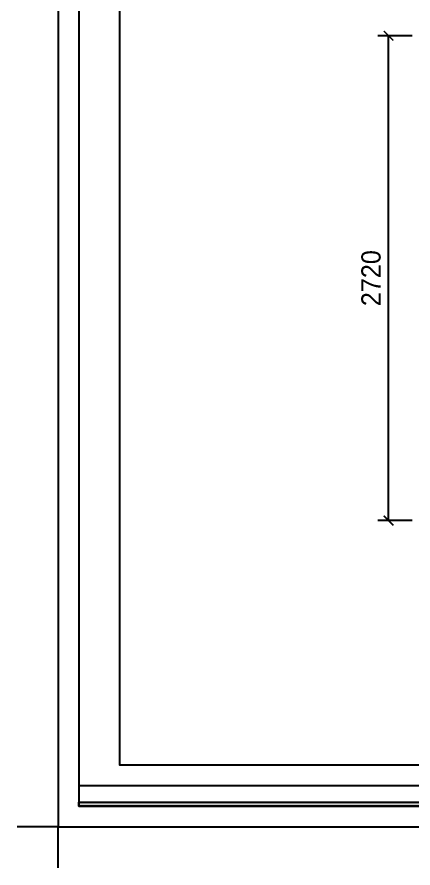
# Model space of a CAD drawing. Header units: millimetres. Extents: x 217202 to 745838, y -6815 to 171372.
# Drawn here: x 393861 to 396081, y 23686 to 28459 of the extents above; entities that cross this region are included whole.
import ezdxf
from ezdxf.enums import TextEntityAlignment as Align

# ---------------------------------------------------------------- set-up
doc = ezdxf.new("R2010")
doc.units = ezdxf.units.MM
doc.header["$PDMODE"] = 3
doc.layers.get('DEFPOINTS').update_dxf_attribs({"color": 248})
for name, color, linetype in [('FORM(YOURNAME)-1', 1, 'Continuous'), ('FORM(YOURNAME)-11', 1, 'Continuous'), ('TOILET-1', 6, 'Continuous')]:
    doc.layers.add(name, color=color, linetype=linetype)
doc.styles.add('YOURNAME', font='HY울릉도M.TTF')
doc.dimstyles.new('YOURNAME-60', dxfattribs={"dimscale": 60, "dimtxt": 1.8, "dimasz": 0.9, "dimexe": 1, "dimexo": 3, "dimgap": 0.7, "dimtad": 1, "dimdec": 0, "dimzin": 0, "dimdsep": 46, "dimtxsty": 'YOURNAME', "dimblk": 'ARCHTICK', "dimcen": 0, "dimclrd": 1, "dimclre": 1, "dimclrt": 7, "dimadec": 0, "dimazin": 0, "dimtfac": 1, "dimtdec": 0, "dimtix": 1, "dimtmove": 2, "dimatfit": 3, "dimldrblk": 'ARCHTICK', "dimfxl": 1, "dimtolj": 1, "dimtzin": 0, "dimarcsym": 0})

# ---------------------------------------------------------------- blocks, each defined once
blk = doc.blocks.new('FORM-ELEVATION')
at = {"layer": 'FORM(YOURNAME)-11'}
h = blk.add_hatch(color=256, dxfattribs=at)
h.dxf.hatch_style = 1
h.paths.add_polyline_path([(-10309, 35708), (71691, 35708), (71691, 35508), (-10309, 35508)])
h.paths.add_polyline_path([(-10309, -21492), (71691, -21492), (71691, -21692), (-10309, -21692)])
at = {"layer": 'DEFPOINTS', "color": 158}
blk.add_line((62481, -20692), (-10309, -20692), dxfattribs=at)
for points in [[(-10309, -21692), (71691, -21692), (71691, 35708), (-10309, 35708)], [(-8309, 33708), (61071, 33708), (61071, -19692), (-8309, -19692)]]:
    blk.add_lwpolyline(points, close=True, dxfattribs=at)
at = {"layer": 'DEFPOINTS', "color": 1}
blk.add_lwpolyline([(-11309, -24692), (-11309, -22692), (-13309, -22692)], dxfattribs=at)
at = {"layer": 'FORM(YOURNAME)-11', "color": 250}
blk.add_lwpolyline([(-11309, -22692), (72691, -22692), (72691, 36708), (-11309, 36708)], close=True, dxfattribs=at)
at = {"layer": 'FORM(YOURNAME)-11'}
blk.add_lwpolyline([(-10309, -21492), (71691, -21492), (71691, -21692), (-10309, -21692)], close=True, dxfattribs=at)
at = {"layer": 'FORM(YOURNAME)-11', "color": 3, "style": 'YOURNAME'}
for tag, height, p in [('1', 450, (71041, -1219)), ('2', 450, (71041, -1863)), ('3', 450, (71041, -3150)), ('4', 450, (71041, -5081)), ('5', 515, (71041, -7398)), ('6', 515, (71041, -9650)), ('7', 515, (71041, -11903)), ('8', 515, (71041, -14155)), ('9', 515, (71041, -16408)), ('10', 515, (66791, -18596)), ('11', 515, (71041, -18660)), ('12', 515, (66791, -20848)), ('13', 515, (71041, -20848))]:
    blk.add_attdef(tag, text='', height=height, dxfattribs=at).set_placement(p, align=Align.MIDDLE_RIGHT)
blk = doc.blocks.new('_ArchTick')
at = {"color": 0, "linetype": 'ByBlock', "const_width": 0.15}
blk.add_lwpolyline([(-0.5, -0.5), (0.5, 0.5)], dxfattribs=at)
blk = doc.blocks.new('*D399')
at = {"layer": 'DEFPOINTS', "color": 0, "transparency": 16777216}
for p in [(395944.5, 28354.1), (396256.6, 28354.1), (396256.6, 25634.1)]:
    blk.add_point(p, dxfattribs=at)
at = {"layer": 'TOILET-1', "color": 1, "lineweight": -2, "transparency": 16777216}
for p, q in [((396076.6, 28354.1), (395884.5, 28354.1)), ((395944.5, 25634.1), (395944.5, 28354.1)), ((396076.6, 25634.1), (395884.5, 25634.1))]:
    blk.add_line(p, q, dxfattribs=at)
at = {"layer": 'TOILET-1', "color": 1, "lineweight": -2, "transparency": 16777216, "xscale": 54, "yscale": 54, "zscale": 54}
for p, rotation in [((395944.5, 28354.1), 90), ((395944.5, 25634.1), 270)]:
    blk.add_blockref('_ArchTick', p, dxfattribs=dict(at, rotation=rotation))
at = {"layer": 'TOILET-1', "color": 7, "transparency": 16777216, "insert": (395846.3, 26994.1), "char_height": 108, "attachment_point": 5, "rotation": 90, "style": 'YOURNAME'}
blk.add_mtext('\\A1;2720', dxfattribs=at)

msp = doc.modelspace()

# ---------------------------------------------------------------- block references
at = {"layer": 'FORM(YOURNAME)-1', "xscale": 0.1154138797272628, "yscale": 0.1154138797272628, "zscale": 0.1154138797272628}
msp.add_blockref('FORM-ELEVATION', (395396.7, 26535.3), dxfattribs=at)

# ---------------------------------------------------------------- dimensions: what is measured, and where the dimension line sits
at = {"layer": 'TOILET-1'}
dim = msp.add_linear_dim(base=(395944.5, 28354.1), p1=(396256.6, 25634.1), p2=(396256.6, 28354.1), angle=90, dimstyle='YOURNAME-60', dxfattribs=at)
dim.commit()
dim.dimension.update_dxf_attribs({"geometry": '*D399', "text_midpoint": (395846.3, 26994.1)})

doc.saveas('drawing.dxf')
